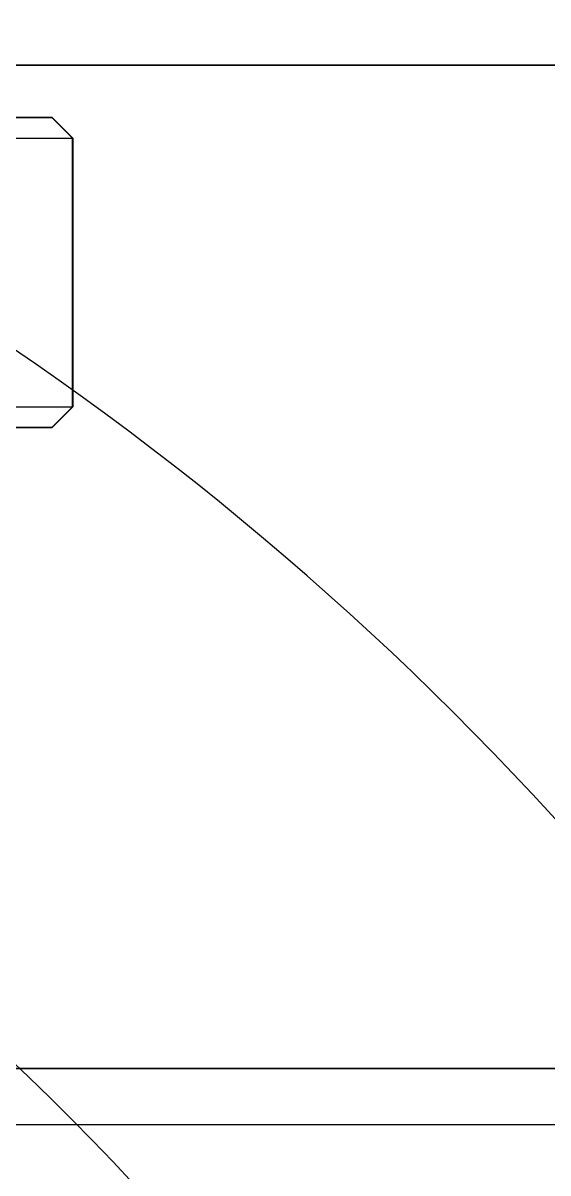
# Model space of a CAD drawing. Header units: inches. Extents: x -3.4 to 11, y -3.7 to 6.8.
# Drawn here: x 1.224 to 1.595, y 1.209 to 2.021 of the extents above; entities that cross this region are included whole.
import ezdxf

# ---------------------------------------------------------------- set-up
doc = ezdxf.new("R2010")
doc.units = ezdxf.units.IN
doc.header["$MEASUREMENT"] = 0
for name, color, linetype in [('1', 7, 'Continuous'), ('3', 7, 'Continuous'), ('4', 7, 'Continuous'), ('47', 7, 'Continuous'), ('62', 7, 'Continuous')]:
    doc.layers.add(name, color=color, linetype=linetype)

# ---------------------------------------------------------------- blocks, each defined once
blk = doc.blocks.new('motor mount_v6_adapter')
at = {"layer": '1', "color": 0, "extrusion": (2.02729e-32, -1, 6.12323e-17)}
for centre, radius, start, end in [((0, 0, -38), 30, 0, 180), ((0, 0, -38), 30, 180, 0), ((0, 0, -20), 25, 0, 180), ((0, 0, -20), 25, 180, 0)]:
    blk.add_arc(centre, radius, start, end, dxfattribs=at)
at = {"layer": '1', "color": 0, "extrusion": (0, 1, 6.12323e-17)}
blk.add_arc((0, 0, 38), 20, 90, 270, dxfattribs=at)
at = {"layer": '1', "color": 0, "extrusion": (-2.02729e-32, 1, -7.0442e-15)}
for start, end in [(0, 180), (180, 0)]:
    blk.add_arc((0, 0, 20), 30, start, end, dxfattribs=at)
blk = doc.blocks.new('50mm 5972K129_BALL BEARING')
at = {"layer": '3', "color": 0, "extrusion": (-5.21066e-78, -6.98296e-15, -1)}
for centre, radius in [((0, 0, 9), 45), ((0, 0, 10), 38.077)]:
    blk.add_arc(centre, radius, 0, 180, dxfattribs=at)
at = {"layer": '3', "color": 0}
for centre, radius, start, end in [((0, 0, -10), 44, 0, 180), ((0, 0, -9), 45, 180, 0), ((0, 0, -10), 44, 180, 0), ((0, 0, -10), 38.077, 180, 0)]:
    blk.add_arc(centre, radius, start, end, dxfattribs=at)
at = {"layer": '4', "color": 0}
for centre, radius, start, end in [((0, 0, -10), 31.923, 0, 180), ((0, 0, -10), 31.923, 180, 0), ((0, 0, -10), 26, 180, 0), ((0, 0, -9), 25, 180, 0)]:
    blk.add_arc(centre, radius, start, end, dxfattribs=at)
at = {"layer": '4', "color": 0, "extrusion": (8.55166e-31, -6.98296e-15, -1)}
blk.add_arc((0, 0, 10), 26, 0, 180, dxfattribs=at)
at = {"layer": '4', "color": 0, "extrusion": (8.7227e-31, -6.98296e-15, -1)}
blk.add_arc((0, 0, 9), 25, 0, 180, dxfattribs=at)
blk = doc.blocks.new('motor mount_v6_torque arm')
at = {"layer": '47', "color": 0}
for radius, start, end in [(40, 281.0886, 61.6029), (40, 180, 228.4418), (30, 180, 0)]:
    blk.add_arc((0, 0), radius, start, end, dxfattribs=at)
at = {"layer": '47', "color": 0, "extrusion": (-6.8526e-15, -1.34301e-15, -1)}
blk.add_arc((0, 0, -18), 40, 118.3971, 258.9114, dxfattribs=at)
at = {"layer": '47', "color": 0, "extrusion": (-6.88573e-46, 6.98296e-15, -1)}
for radius, start in [(40, 311.5582), (30, 180)]:
    blk.add_arc((0, 0, -18), radius, start, 0, dxfattribs=at)
blk = doc.blocks.new('60635K103_HIGH-MISALIGNMENT FLEXIBLE SHAFT COUPLING')
at = {"layer": '62', "color": 0}
for p, q in [((-0.278, 9.322, -7.564), (-0.278, 8.949, -7.938)), ((-0.278, 9.322, -2.748), (-0.278, 9.322, -7.564)), ((-0.278, 8.949, -2.375), (-0.278, 9.322, -2.748)), ((0.278, 9.322, -2.748), (0.278, 8.949, -2.375)), ((0.278, 9.322, -7.564), (0.278, 9.322, -2.748)), ((0.278, 8.949, -7.938), (0.278, 9.322, -7.564)), ((-0.278, 3.99, -2.375), (-0.278, 8.949, -2.375)), ((-0.278, 3.99, -7.938), (-0.278, 8.949, -7.938)), ((0.278, 8.949, -2.375), (0.278, 3.99, -2.375)), ((0.278, 8.949, -7.938), (0.278, 3.99, -7.938))]:
    blk.add_line(p, q, dxfattribs=at)
at = {"layer": '62', "color": 0, "extrusion": (7.02423e-15, -1.27908e-15, -1)}
for centre in [(0, 0, 7.564), (0, 0, 2.748)]:
    blk.add_arc(centre, 9.327, 0, 88.2911, dxfattribs=at)
at = {"layer": '62', "color": 0}
for centre, radius, start, end in [((0, 0, -2.748), 9.327, 0, 88.2911), ((0, 0, -7.564), 9.327, 0, 88.2911), ((0, 0, -7.938), 8.954, 91.7801, 180), ((0, 0, -2.375), 8.954, 91.7801, 180), ((0, 0, -7.938), 8.954, 0, 88.2199)]:
    blk.add_arc(centre, radius, start, end, dxfattribs=at)
at = {"layer": '62', "color": 0, "extrusion": (1.6644e-30, -6.98296e-15, -1)}
blk.add_arc((0, 0, 2.375), 8.954, 91.7801, 180, dxfattribs=at)

msp = doc.modelspace()

# ---------------------------------------------------------------- linework, layer by layer
at = {"color": 0}
msp.add_circle((0, 0), 1.5748, dxfattribs=at)
for radius, start, end in [(2.16535, 0, 68.94443), (1.77165, 91.27334, 88.72666), (1.5748, 281.08862, 61.60289)]:
    msp.add_arc((0, 0), radius, start, end, dxfattribs=at)

# ---------------------------------------------------------------- block references
at = {"color": 0, "extrusion": (0, 1, 0)}
for name, p, xscale, yscale, zscale, rotation in [('60635K103_HIGH-MISALIGNMENT FLEXIBLE SHAFT COUPLING', (-0.89254, 2.44022, 2.04761), 0.03937007874015749, 0.03937007874015749, 0.03937007874015749, 89.58702359948643), ('motor mount_v6_torque arm', (-0.8925, 2.44022, 1.28236), 0.03937007874015748, 0.03937007874015748, 0.03937007874015748, 270)]:
    msp.add_blockref(name, p, dxfattribs=dict(at, xscale=xscale, yscale=yscale, zscale=zscale, rotation=rotation))
at = {"color": 0, "extrusion": (0.050717, 0, 0.998713), "xscale": 0.03937007874015749, "yscale": 0.03937007874015749, "zscale": 0.03937007874015749, "rotation": 270}
msp.add_blockref('motor mount_v6_adapter', (0.49495, -0.76759, 2.48234), dxfattribs=at)
at = {"color": 0, "extrusion": (0, -1, 0), "xscale": 0.03937007874015748, "yscale": 0.03937007874015748, "zscale": 0.03937007874015748, "rotation": 32.60144412719835}
msp.add_blockref('50mm 5972K129_BALL BEARING', (0.8925, 2.44022, -0.88866), dxfattribs=at)

doc.saveas('drawing.dxf')
